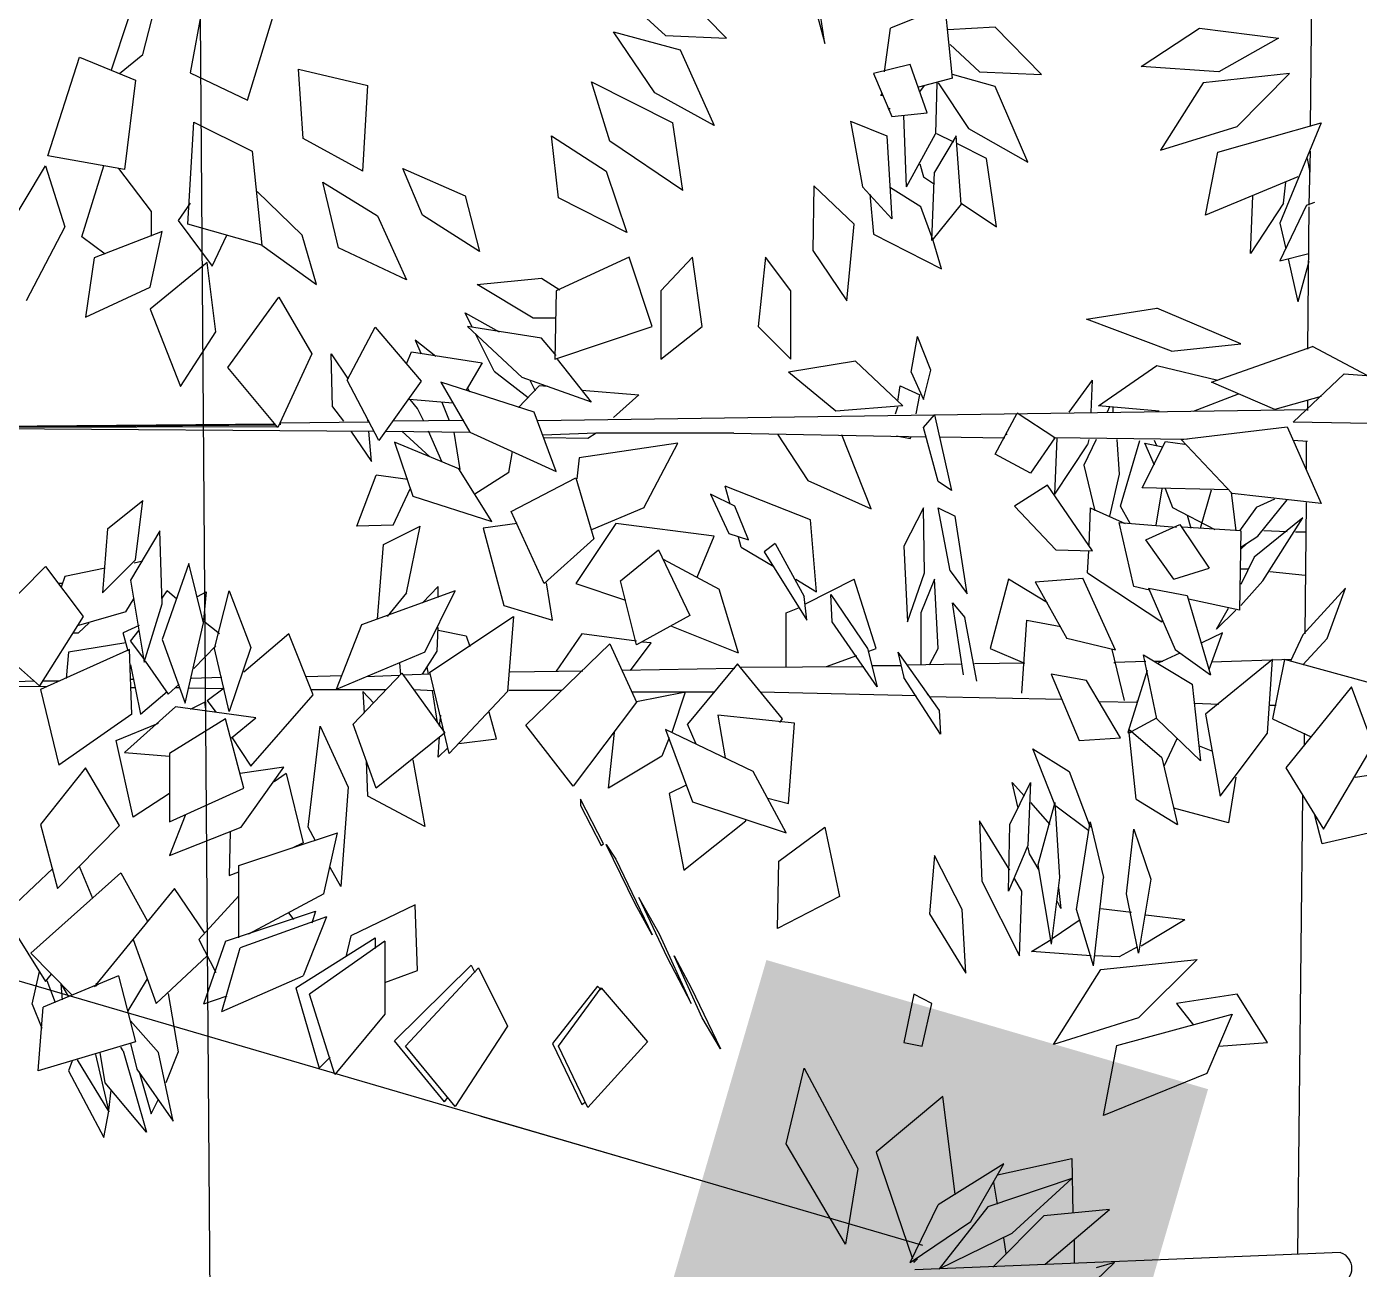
# Model space of a CAD drawing. Header units: millimetres. Extents: x 563079 to 571925, y 2063830 to 2067381.
# Drawn here: x 570439.36 to 570444.58, y 2066757.56 to 2066762.42 of the extents above; entities that cross this region are included whole.
import ezdxf

# ---------------------------------------------------------------- set-up
doc = ezdxf.new("R2010")
doc.units = ezdxf.units.MM
doc.header["$MEASUREMENT"] = 0
for name, color, linetype in [('MATCATDUONG', 8, 'Continuous'), ('MC', 7, 'Continuous'), ('SO', 48, 'Continuous')]:
    doc.layers.add(name, color=color, linetype=linetype)
doc.styles.add('TIEUDE', font='', dxfattribs={"width": 0.8})
doc.styles.get('TIEUDE').set_extended_font_data('.VnAvantH')
doc.dimstyles.new('DIM3', dxfattribs={"dimscale": 1.2, "dimtxt": 1.2, "dimasz": 0.4, "dimexe": 0, "dimexo": 0, "dimgap": 0.3, "dimtad": 1, "dimzin": 0, "dimdsep": 46, "dimtxsty": 'TIEUDE', "dimblk1": 'BOXFILLED', "dimblk2": 'BOXFILLED', "dimsah": 1, "dimcen": 0.09, "dimdle": 0.8, "dimclrd": 9, "dimclre": 9, "dimclrt": 7, "dimadec": 1, "dimazin": 0, "dimtfac": 1, "dimtmove": 2, "dimatfit": 3, "dimldrblk": 'BOXFILLED', "dimfxl": 1, "dimtolj": 1, "dimtzin": 0, "dimarcsym": 0})

# ---------------------------------------------------------------- blocks, each defined once
blk = doc.blocks.new('fasfsfsdf')
at = {"color": 99, "linetype": 'ByBlock'}
for p, q in [((596094.4207, 2065635.2855), (596094.4587, 2065631.7818)), ((596096.3568, 2065632.1065), (596096.3949, 2065632.3563)), ((596096.4187, 2065632.3384), (596096.3568, 2065632.1065)), ((596096.7422, 2065632.1279), (596096.9229, 2065632.3134)), ((596097.1608, 2065632.3027), (596096.98, 2065632.1386)), ((596099.0256, 2065632.0637), (596098.959, 2065632.3206)), ((596095.8573, 2065631.9709), (596095.8859, 2065632.2528)), ((596095.8859, 2065632.2528), (596096.1, 2065632.1672)), ((596098.7925, 2065632.2528), (596098.8401, 2065631.9923)), ((596098.6165, 2065631.8853), (596098.5166, 2065632.21)), ((596099.0827, 2065632.2028), (596099.1493, 2065632.003)), ((596094.8916, 2065632.1672), (596094.5824, 2065632.1279)), ((596095.12, 2065632.0173), (596094.8916, 2065632.1672)), ((596095.5101, 2065631.9852), (596095.6908, 2065632.1707)), ((596095.6908, 2065632.1707), (596095.8764, 2065632.16)), ((596096.1237, 2065631.9959), (596096.1, 2065632.1672)), ((596096.98, 2065632.1386), (596096.7422, 2065632.1279)), ((596097.1846, 2065632.1529), (596096.9229, 2065632.0815)), ((596097.0228, 2065631.9138), (596097.1846, 2065632.1529)), ((596094.5824, 2065632.1279), (596094.8155, 2065631.9959)), ((596095.8669, 2065632.1029), (596095.7527, 2065631.9959)), ((596096.9229, 2065632.0815), (596096.7897, 2065631.7854)), ((596099.116, 2065631.9888), (596099.0256, 2065632.0637)), ((596099.273, 2065632.053), (596099.0541, 2065631.9638)), ((596099.3966, 2065631.6677), (596099.273, 2065632.053)), ((596094.5396, 2065631.9888), (596094.7442, 2065631.7818)), ((596094.5396, 2065631.9888), (596094.8774, 2065631.9531)), ((596094.8155, 2065631.9959), (596095.12, 2065632.0173)), ((596095.7527, 2065631.9959), (596095.5101, 2065631.9852)), ((596095.6908, 2065631.9388), (596095.8573, 2065631.9852)), ((596095.9572, 2065631.8354), (596096.0238, 2065632.0245)), ((596096.0238, 2065632.0245), (596096.1666, 2065631.9888)), ((596096.1666, 2065631.9888), (596096.0952, 2065631.8211)), ((596098.4167, 2065632.0066), (596098.1455, 2065631.9424)), ((596098.3976, 2065631.7355), (596098.4167, 2065632.0066)), ((596098.8401, 2065631.9923), (596098.6165, 2065631.8853)), ((596094.8774, 2065631.9531), (596095.0439, 2065631.6891)), ((596095.5624, 2065631.6427), (596095.6908, 2065631.9388)), ((596095.9144, 2065631.9531), (596095.7955, 2065631.7747)), ((596095.8573, 2065631.9709), (596095.9905, 2065631.9353)), ((596095.9192, 2065631.9531), (596095.9239, 2065631.7533)), ((596095.9858, 2065631.9174), (596095.9668, 2065631.9424)), ((596097.2702, 2065631.9567), (596096.9515, 2065631.7961)), ((596097.1988, 2065631.7248), (596097.2702, 2065631.9567)), ((596098.1645, 2065631.607), (596098.1455, 2065631.9424)), ((596099.0541, 2065631.9638), (596099.0969, 2065631.6142)), ((596096.1285, 2065631.9031), (596096.138, 2065631.9031)), ((596096.138, 2065631.9031), (596096.1333, 2065631.9138)), ((596096.7897, 2065631.7854), (596097.0228, 2065631.9138)), ((596096.0952, 2065631.8211), (596095.9572, 2065631.8354)), ((596096.0381, 2065631.5464), (596096.0476, 2065631.8247)), ((596096.1095, 2065631.8496), (596096.1047, 2065631.8532)), ((596096.1047, 2065631.8532), (596096.1047, 2065631.8496)), ((596096.1047, 2065631.8496), (596096.1095, 2065631.8496)), ((596094.4159, 2065631.7961), (596094.5777, 2065631.4036)), ((596094.8203, 2065631.6819), (596094.4159, 2065631.7961)), ((596095.0439, 2065631.6891), (596094.7442, 2065631.7818)), ((596095.7955, 2065631.7747), (596095.5624, 2065631.6427)), ((596096.2569, 2065631.8032), (596096.1142, 2065631.7462)), ((596096.2569, 2065631.8032), (596096.2094, 2065631.5464)), ((596096.9134, 2065631.5321), (596096.9515, 2065631.7961)), ((596098.8258, 2065631.7997), (596098.5974, 2065631.6855)), ((596098.8496, 2065631.4001), (596098.8258, 2065631.7997)), ((596095.824, 2065631.4786), (596095.8431, 2065631.7462)), ((596095.8431, 2065631.7462), (596095.9287, 2065631.6034)), ((596095.8526, 2065631.7212), (596095.9192, 2065631.7533)), ((596096.0381, 2065631.5464), (596095.9239, 2065631.7533)), ((596096.1142, 2065631.7462), (596096.0952, 2065631.4215)), ((596096.9134, 2065631.5321), (596097.1988, 2065631.7248)), ((596097.4272, 2065631.7462), (596097.2131, 2065631.607)), ((596097.3986, 2065631.5035), (596097.4272, 2065631.7462)), ((596098.1645, 2065631.607), (596098.3976, 2065631.7355)), ((596094.4587, 2065631.6855), (596094.4635, 2065631.475)), ((596094.8679, 2065631.4358), (596094.8203, 2065631.6819)), ((596095.7241, 2065631.657), (596095.8383, 2065631.714)), ((596098.5974, 2065631.6855), (596098.5594, 2065631.318)), ((596099.0969, 2065631.6142), (596099.3966, 2065631.6677)), ((596094.4587, 2065631.6034), (596094.4683, 2065631.657)), ((596095.6861, 2065631.3894), (596095.7241, 2065631.657)), ((596095.9858, 2065631.6356), (596095.9715, 2065631.5856)), ((596098.0076, 2065631.6177), (596097.7649, 2065631.5107)), ((596097.9314, 2065631.4358), (596098.0076, 2065631.6177)), ((596099.1207, 2065631.6177), (596098.9923, 2065631.45)), ((596099.2634, 2065631.3501), (596099.1778, 2065631.6284)), ((596099.4061, 2065631.6284), (596099.33, 2065631.3894)), ((596099.5774, 2065631.343), (596099.4061, 2065631.6284)), ((596094.5063, 2065631.5856), (596094.8679, 2065631.4358)), ((596094.5634, 2065631.4821), (596094.5539, 2065631.5642)), ((596095.9382, 2065631.3359), (596095.9287, 2065631.6034)), ((596095.9715, 2065631.5856), (596095.9287, 2065631.5571)), ((596097.2131, 2065631.607), (596097.1322, 2065631.368)), ((596098.3215, 2065631.5642), (596098.1075, 2065631.4322)), ((596098.2597, 2065631.3073), (596098.3215, 2065631.5642)), ((596094.6918, 2065631.2859), (596094.6823, 2065631.5107)), ((596095.981, 2065631.4679), (596096.1, 2065631.5428)), ((596096.0952, 2065631.4215), (596096.2094, 2065631.5464)), ((596096.1808, 2065631.5178), (596096.1666, 2065631.3608)), ((596096.2427, 2065631.4001), (596096.3997, 2065631.5499)), ((596096.3997, 2065631.5499), (596096.4044, 2065631.2966)), ((596097.7649, 2065631.5107), (596097.7079, 2065631.293)), ((596098.4024, 2065631.3573), (596098.5784, 2065631.5285)), ((596094.473, 2065631.475), (596094.4397, 2065631.4857)), ((596094.4635, 2065631.4679), (596094.4683, 2065630.9113)), ((596094.473, 2065631.475), (596094.5777, 2065631.2574)), ((596094.5634, 2065631.4821), (596094.6918, 2065631.2859)), ((596095.824, 2065631.4821), (596095.6861, 2065631.3894)), ((596095.824, 2065631.4786), (596095.9382, 2065631.3359)), ((596095.9335, 2065631.3359), (596095.981, 2065631.4679)), ((596097.1322, 2065631.368), (596097.3986, 2065631.5035)), ((596098.8401, 2065631.4821), (596098.8876, 2065631.4144)), ((596094.5777, 2065631.4036), (596094.5539, 2065631.3037)), ((596097.7079, 2065631.293), (596097.9314, 2065631.4358)), ((596098.1075, 2065631.4322), (596097.9933, 2065631.1824)), ((596098.8876, 2065631.4144), (596098.7544, 2065631.236)), ((596098.9923, 2065631.45), (596098.9923, 2065631.3537)), ((596096.1666, 2065631.3608), (596095.9002, 2065631.2253)), ((596096.2712, 2065631.1004), (596096.2427, 2065631.4001)), ((596098.3453, 2065631.1646), (596098.4024, 2065631.3573)), ((596098.5594, 2065631.318), (596098.8496, 2065631.4001)), ((596098.7544, 2065631.236), (596098.6973, 2065631.3573)), ((596098.9495, 2065631.3715), (596099.2159, 2065631.2681)), ((596098.997, 2065631.1539), (596098.9495, 2065631.3715)), ((596099.1731, 2065631.2823), (596099.2634, 2065631.3501)), ((596099.33, 2065631.3894), (596099.4823, 2065631.1004)), ((596095.9002, 2065631.2253), (596095.9335, 2065631.3359)), ((596097.9933, 2065631.1824), (596098.2597, 2065631.3073)), ((596098.5594, 2065631.318), (596098.3453, 2065631.1646)), ((596094.5777, 2065631.2574), (596094.4635, 2065631.2859)), ((596094.4635, 2065631.2538), (596094.5063, 2065631.0968)), ((596094.5444, 2065631.2645), (596094.5063, 2065631.0968)), ((596096.4044, 2065631.2966), (596096.2712, 2065631.1004)), ((596096.49, 2065631.1396), (596096.5899, 2065631.2716)), ((596096.5899, 2065631.2716), (596096.6185, 2065631.0005)), ((596096.8373, 2065631.0005), (596096.8754, 2065631.2716)), ((596096.8754, 2065631.2716), (596096.999, 2065631.1396)), ((596097.0323, 2065631.0005), (596097.1227, 2065631.2716)), ((596097.1227, 2065631.2716), (596097.4082, 2065631.1396)), ((596098.7402, 2065630.9791), (596098.7735, 2065631.2502)), ((596098.7735, 2065631.2502), (596098.997, 2065631.0683)), ((596099.2159, 2065631.2681), (596099.2492, 2065631.0362)), ((596097.4652, 2065631.1896), (596097.3939, 2065631.1432)), ((596097.7174, 2065631.1646), (596097.4652, 2065631.1896)), ((596097.4985, 2065631.0326), (596097.7174, 2065631.1646)), ((596099.2492, 2065631.0362), (596098.997, 2065631.1539)), ((596096.49, 2065630.872), (596096.49, 2065631.1396)), ((596096.999, 2065631.1396), (596096.999, 2065630.872)), ((596097.4082, 2065631.1396), (596097.4129, 2065630.872)), ((596098.4928, 2065631.1147), (596098.3643, 2065630.8934)), ((596098.6926, 2065630.8399), (596098.4928, 2065631.1147)), ((596094.7299, 2065630.9327), (596095.0581, 2065631.0718)), ((596095.3341, 2065631.029), (596095.0581, 2065631.0718)), ((596097.7649, 2065631.054), (596097.6317, 2065630.9791)), ((596097.7364, 2065630.9969), (596097.7649, 2065631.054)), ((596098.997, 2065631.0683), (596098.8781, 2065630.765)), ((596095.0011, 2065630.9042), (596095.3341, 2065631.029)), ((596096.6185, 2065631.0005), (596096.49, 2065630.872)), ((596096.999, 2065630.872), (596096.8373, 2065631.0005)), ((596097.4129, 2065630.872), (596097.0323, 2065631.0005)), ((596097.4082, 2065631.0326), (596097.4985, 2065631.0326)), ((596097.4652, 2065630.9541), (596097.7554, 2065631.0005)), ((596097.7554, 2065631.0005), (596097.5414, 2065630.8007)), ((596098.117, 2065630.9969), (596097.9362, 2065630.7864)), ((596098.2264, 2065630.79), (596098.117, 2065630.9969)), ((596095.0011, 2065630.9042), (596094.7299, 2065630.9327)), ((596095.943, 2065630.8292), (596095.9953, 2065630.9612)), ((596096.0191, 2065630.8221), (596095.9953, 2065630.9612)), ((596097.4082, 2065630.8863), (596097.4652, 2065630.9541)), ((596097.6508, 2065630.8257), (596097.7221, 2065630.9684)), ((596097.8791, 2065630.8827), (596097.96, 2065630.947)), ((596097.96, 2065630.947), (596097.9362, 2065630.8934)), ((596098.8781, 2065630.765), (596098.7402, 2065630.9791)), ((596094.2352, 2065630.8078), (596094.4492, 2065630.922)), ((596094.8441, 2065630.7828), (596094.4492, 2065630.922)), ((596097.9743, 2065630.9006), (596097.6983, 2065630.8578)), ((596097.9933, 2065630.8542), (596097.9743, 2065630.9006)), ((596098.2882, 2065630.8934), (596098.2216, 2065630.7935)), ((596098.2835, 2065630.6865), (596098.2882, 2065630.8934)), ((596098.3643, 2065630.8934), (596098.4975, 2065630.6045)), ((596095.0581, 2065630.8471), (596094.8203, 2065630.79)), ((596095.2865, 2065630.6901), (596095.0581, 2065630.8471)), ((596095.9715, 2065630.7151), (596095.943, 2065630.8292)), ((596096.2379, 2065630.8649), (596096.0524, 2065630.6901)), ((596096.2379, 2065630.8649), (596096.4996, 2065630.8221)), ((596097.2702, 2065630.7044), (596097.4034, 2065630.872)), ((596097.6983, 2065630.8578), (596097.7602, 2065630.7507)), ((596098.4975, 2065630.6045), (596098.6926, 2065630.8399)), ((596094.3256, 2065630.815), (596093.9307, 2065630.7864)), ((596094.5253, 2065630.6259), (596094.3256, 2065630.815)), ((596094.5967, 2065630.6758), (596094.8441, 2065630.7828)), ((596095.4007, 2065630.6651), (596095.3103, 2065630.79)), ((596095.315, 2065630.6651), (596095.3103, 2065630.79)), ((596096.0191, 2065630.8221), (596095.9715, 2065630.7151)), ((596096.314, 2065630.6687), (596096.4996, 2065630.8221)), ((596097.2702, 2065630.7044), (596097.5414, 2065630.8007)), ((596097.489, 2065630.7472), (596097.5081, 2065630.7864)), ((596097.4938, 2065630.6651), (596097.8601, 2065630.7828)), ((596097.6508, 2065630.8257), (596097.5176, 2065630.7222)), ((596097.8601, 2065630.7828), (596097.7459, 2065630.5866)), ((596097.9362, 2065630.7864), (596098.1027, 2065630.5545)), ((596098.1027, 2065630.5545), (596098.2264, 2065630.79)), ((596094.4159, 2065630.7258), (596094.5967, 2065630.6758)), ((596094.9154, 2065630.6687), (596094.7394, 2065630.7365)), ((596096.0619, 2065630.7686), (596095.9858, 2065630.7329)), ((596096.0001, 2065630.658), (596095.9858, 2065630.7329)), ((596096.0714, 2065630.7079), (596096.0619, 2065630.7686)), ((596097.3083, 2065630.7507), (596097.0847, 2065630.7329)), ((596097.0847, 2065630.7329), (596097.1846, 2065630.6437)), ((596097.4415, 2065630.765), (596097.4748, 2065630.7686)), ((596097.4748, 2065630.7686), (596097.5556, 2065630.6829)), ((596097.7459, 2065630.7436), (596097.7554, 2065630.7614)), ((596094.4683, 2065630.7115), (596094.4683, 2065630.6722)), ((596097.4795, 2065630.633), (596094.4683, 2065630.6758)), ((596094.5919, 2065630.6758), (596094.5919, 2065630.6758)), ((596095.0486, 2065630.6687), (596095.2865, 2065630.6901)), ((596095.2294, 2065630.6651), (596095.2294, 2065630.6829)), ((596095.2437, 2065630.6865), (596095.2532, 2065630.6651)), ((596096.0524, 2065630.6901), (596096.314, 2065630.6687)), ((596096.0809, 2065630.658), (596096.0714, 2065630.6865)), ((596097.8125, 2065630.7008), (596097.9838, 2065630.7151)), ((596097.8553, 2065630.7044), (596097.8268, 2065630.633)), ((596097.9267, 2065630.633), (596097.9505, 2065630.6794)), ((596097.9505, 2065630.6794), (596097.979, 2065630.7151)), ((596098.2835, 2065630.6865), (596098.2407, 2065630.6294)), ((596094.14, 2065630.6187), (596094.5253, 2065630.6259)), ((596095.4577, 2065630.5652), (596095.6052, 2065630.6615)), ((596095.6908, 2065630.501), (596095.6052, 2065630.6615)), ((596095.9287, 2065630.6544), (596095.8621, 2065630.3583)), ((596095.9715, 2065630.6045), (596095.9287, 2065630.6544)), ((596097.4082, 2065630.4332), (596097.4938, 2065630.6651)), ((596097.7697, 2065630.633), (596098.0456, 2065630.6294)), ((596098.1408, 2065630.6259), (596098.488, 2065630.6223)), ((596098.1455, 2065630.6294), (596098.1455, 2065630.6366)), ((596098.488, 2065630.6223), (596098.488, 2065630.6152)), ((596094.5491, 2065630.608), (596094.4159, 2065630.3083)), ((596094.963, 2065630.5581), (596094.5491, 2065630.608)), ((596095.6433, 2065630.5795), (596095.648, 2065630.5759)), ((596095.9097, 2065630.5688), (596095.6528, 2065630.5652)), ((596095.9144, 2065630.394), (596095.9715, 2065630.6045)), ((596096.7136, 2065630.583), (596095.962, 2065630.5688)), ((596096.0238, 2065630.5616), (596096.0191, 2065630.5688)), ((596096.0762, 2065630.5723), (596096.0238, 2065630.5616)), ((596096.1761, 2065630.2869), (596096.2902, 2065630.5759)), ((596096.5424, 2065630.5795), (596096.4234, 2065630.3975)), ((596096.7136, 2065630.583), (596097.2512, 2065630.583)), ((596097.2512, 2065630.583), (596097.2845, 2065630.5616)), ((596097.2512, 2065630.583), (596097.4606, 2065630.5752)), ((596097.7459, 2065630.5866), (596097.4082, 2065630.4332)), ((596098.0742, 2065630.5902), (596097.7459, 2065630.5866)), ((596097.784, 2065630.4403), (596097.8078, 2065630.5866)), ((596097.8553, 2065630.4724), (596097.9077, 2065630.5902)), ((596098.0123, 2065630.5902), (596097.9029, 2065630.4903)), ((596100.0959, 2065630.6045), (596098.1217, 2065630.5902)), ((596098.2121, 2065630.5902), (596098.1312, 2065630.4724)), ((596098.1312, 2065630.4724), (596098.1408, 2065630.5902)), ((596098.5023, 2065630.608), (596100.0959, 2065630.6045)), ((596098.5071, 2065630.6152), (596098.5071, 2065630.6187)), ((596098.5071, 2065630.6187), (596100.0959, 2065630.6045)), ((596100.0959, 2065630.6045), (596098.5071, 2065630.6152)), ((596094.4683, 2065630.5509), (596094.5253, 2065630.5545)), ((596094.473, 2065630.4403), (596094.473, 2065630.5509)), ((596094.7632, 2065630.3476), (596094.963, 2065630.5581)), ((596094.9392, 2065630.5581), (596095.4625, 2065630.5652)), ((596095.0248, 2065630.5509), (596094.9487, 2065630.5402)), ((596095.1152, 2065630.369), (596095.0248, 2065630.5509)), ((596095.1057, 2065630.5438), (596095.0344, 2065630.5295)), ((596095.0581, 2065630.5331), (596095.0677, 2065630.5545)), ((596095.0677, 2065630.4582), (596095.1057, 2065630.5438)), ((596095.2009, 2065630.2976), (596095.1247, 2065630.5545)), ((596095.2151, 2065630.5581), (596095.2056, 2065630.4225)), ((596095.296, 2065630.5581), (596095.3436, 2065630.4582)), ((596095.3245, 2065630.5581), (596095.3293, 2065630.5367)), ((596095.4577, 2065630.344), (596095.3293, 2065630.5367)), ((596095.4577, 2065630.344), (596095.4482, 2065630.5616)), ((596095.4577, 2065630.5652), (596095.5529, 2065630.4261)), ((596097.0656, 2065630.2905), (596096.9324, 2065630.5438)), ((596096.9324, 2065630.5438), (596097.3178, 2065630.4867)), ((596097.2845, 2065630.5616), (596097.4557, 2065630.5652)), ((596097.7887, 2065630.4439), (596098.0409, 2065630.5474)), ((596098.0409, 2065630.5474), (596097.9695, 2065630.3369)), ((596095.5529, 2065630.4261), (596095.6908, 2065630.501)), ((596097.3178, 2065630.4867), (596097.3273, 2065630.4047)), ((596097.5937, 2065630.4296), (596097.5794, 2065630.5117)), ((596095.2056, 2065630.4225), (596095.2437, 2065630.2584)), ((596095.3436, 2065630.4582), (596095.3008, 2065630.2798)), ((596097.5937, 2065630.4296), (596097.7269, 2065630.344)), ((596097.6603, 2065630.237), (596097.7887, 2065630.4439)), ((596097.9885, 2065630.4011), (596098.1122, 2065630.4189)), ((596098.1883, 2065630.2191), (596098.1122, 2065630.4189)), ((596094.7775, 2065630.3618), (596095.1152, 2065630.369)), ((596094.8869, 2065630.212), (596094.8441, 2065630.3618)), ((596094.9963, 2065630.2905), (596095.0248, 2065630.3654)), ((596095.0391, 2065630.3654), (596095.0629, 2065630.2227)), ((596095.3103, 2065630.1228), (596095.4863, 2065630.3797)), ((596095.4863, 2065630.3797), (596095.6147, 2065630.2976)), ((596095.8621, 2065630.3583), (596095.9144, 2065630.394)), ((596096.4234, 2065630.3975), (596096.1761, 2065630.2869)), ((596096.4139, 2065630.2441), (596096.7469, 2065630.3761)), ((596096.7279, 2065630.3048), (596096.7469, 2065630.3761)), ((596097.332, 2065630.4082), (596097.2607, 2065630.1692)), ((596097.5842, 2065630.2762), (596097.332, 2065630.4082)), ((596098.0456, 2065630.2227), (596097.979, 2065630.3654)), ((596094.4159, 2065630.3083), (596094.7632, 2065630.3476)), ((596094.4778, 2065629.7981), (596094.473, 2065630.3119)), ((596094.6633, 2065630.1799), (596094.5491, 2065630.3226)), ((596094.6681, 2065630.2941), (596094.5967, 2065630.3262)), ((596094.768, 2065630.3511), (596094.7489, 2065630.2013)), ((596094.7632, 2065630.3476), (596094.768, 2065630.3511)), ((596096.7089, 2065630.2976), (596096.804, 2065630.344)), ((596096.804, 2065630.344), (596096.7327, 2065630.1906)), ((596097.9695, 2065630.3369), (596097.6603, 2065630.237)), ((596099.1635, 2065630.2084), (596099.0256, 2065630.319)), ((596099.0541, 2065630.0871), (596099.0256, 2065630.319)), ((596094.6681, 2065630.2941), (596094.7347, 2065630.2013)), ((596094.8298, 2065630.2049), (596094.9963, 2065630.2905)), ((596094.9392, 2065630.2619), (596094.9249, 2065630.212)), ((596095.1628, 2065630.2298), (596095.2009, 2065630.2976)), ((596095.3198, 2065630.2905), (596095.1818, 2065630.2298)), ((596095.3198, 2065630.2905), (596095.3245, 2065630.1442)), ((596095.6147, 2065630.2976), (596095.453, 2065630.1264)), ((596095.8003, 2065629.9551), (596095.8478, 2065630.2584)), ((596095.9144, 2065630.2905), (596095.8478, 2065630.2584)), ((596095.8669, 2065630.0443), (596095.9144, 2065630.2905)), ((596095.9668, 2065630.0372), (596095.9715, 2065630.2905)), ((596095.9715, 2065630.2905), (596096.0476, 2065630.1406)), ((596096.6565, 2065630.1656), (596096.7089, 2065630.2976)), ((596097.0656, 2065630.2905), (596097.2702, 2065630.2049)), ((596097.4557, 2065629.9944), (596097.5842, 2065630.2762)), ((596094.4873, 2065630.2512), (596094.6776, 2065630.0978)), ((596094.6443, 2065630.0051), (596094.4873, 2065630.2512)), ((596094.7299, 2065630.2013), (596094.9582, 2065630.2156)), ((596094.9678, 2065630.2263), (596094.8536, 2065630.055)), ((596095.101, 2065630.1656), (596094.9678, 2065630.2263)), ((596095.2056, 2065630.2334), (596094.982, 2065630.2156)), ((596095.1485, 2065629.9836), (596095.2056, 2065630.2334)), ((596096.3901, 2065629.9622), (596096.4139, 2065630.2441)), ((596096.7897, 2065630.1799), (596097.1751, 2065630.2298)), ((596097.1751, 2065630.2298), (596097.332, 2065629.9944)), ((596097.5604, 2065630.2298), (596097.6936, 2065630.212)), ((596097.6936, 2065630.212), (596097.6127, 2065629.9087)), ((596097.9933, 2065629.9587), (596097.941, 2065630.2191)), ((596098.0837, 2065630.1478), (596097.941, 2065630.2191)), ((596098.0456, 2065630.2227), (596098.1883, 2065630.2191)), ((596099.1635, 2065630.2084), (596099.1826, 2065629.9587)), ((596094.5158, 2065630.1977), (596094.4778, 2065630.1977)), ((596094.5491, 2065630.1977), (596094.6395, 2065630.2013)), ((596094.7299, 2065630.1371), (596094.6633, 2065630.1799)), ((596094.7299, 2065630.1299), (596094.7061, 2065630.1513)), ((596094.7299, 2065630.2013), (596094.7347, 2065629.8909)), ((596094.9915, 2065630.0122), (596095.101, 2065630.1656)), ((596096.5519, 2065630.1513), (596096.4377, 2065629.9444)), ((596096.5519, 2065630.1513), (596096.5947, 2065630.1192)), ((596096.7327, 2065630.1906), (596096.6565, 2065630.1656)), ((596096.6851, 2065630.1371), (596096.6946, 2065630.1763)), ((596096.8563, 2065630.0193), (596096.7897, 2065630.1799)), ((596097.2607, 2065630.1692), (596097.4557, 2065629.9944)), ((596098.9495, 2065629.9159), (596098.959, 2065630.2013)), ((596098.959, 2065630.2013), (596099.0732, 2065630.0086)), ((596095.453, 2065630.1264), (596095.3103, 2065630.1228)), ((596095.3293, 2065630.0372), (596095.3245, 2065630.1228)), ((596096.0476, 2065630.1406), (596096.0334, 2065629.8445)), ((596096.5947, 2065630.1192), (596096.4282, 2065629.8516)), ((596096.6851, 2065630.1371), (596096.5566, 2065630.0621)), ((596097.0086, 2065630.1264), (596096.8849, 2065629.8695)), ((596097.156, 2065630.0051), (596097.0086, 2065630.1264)), ((596098.1075, 2065629.8552), (596098.0837, 2065630.1478)), ((596094.6776, 2065630.0978), (596094.7299, 2065629.9908)), ((596094.7014, 2065630.0514), (596094.7299, 2065630.0514)), ((596094.9915, 2065630.0122), (596094.8536, 2065630.055)), ((596096.9895, 2065630.0907), (596096.7707, 2065629.9729)), ((596096.9848, 2065630.0835), (596096.9895, 2065630.0907)), ((596098.7877, 2065629.8409), (596098.8448, 2065630.0728)), ((596098.8448, 2065630.0728), (596098.9495, 2065629.7767)), ((596099.0589, 2065630.0764), (596099.0256, 2065630.0835)), ((596099.0541, 2065630.0871), (596099.1826, 2065629.9587)), ((596099.1731, 2065630.055), (596099.33, 2065630.0229)), ((596099.4061, 2065630.0621), (596099.2587, 2065629.8659)), ((596099.663, 2065629.8017), (596099.4061, 2065630.0621)), ((596094.4778, 2065630.0265), (596094.6157, 2065630.0407)), ((596094.7299, 2065629.9087), (596094.6443, 2065630.0051)), ((596095.3293, 2065630.0372), (596095.0391, 2065629.8445)), ((596095.2199, 2065629.7339), (596095.3483, 2065630.0158)), ((596095.5339, 2065630.0015), (596095.3483, 2065630.0158)), ((596095.5339, 2065630.0015), (596095.4102, 2065629.7803)), ((596095.4863, 2065629.9194), (596095.6385, 2065630.0122)), ((596095.6385, 2065630.0122), (596095.7099, 2065629.741)), ((596095.8669, 2065630.0443), (596095.8003, 2065629.9551)), ((596095.9144, 2065629.741), (596095.9287, 2065630.0122)), ((596095.9287, 2065630.0122), (596095.981, 2065629.8802)), ((596096.0334, 2065629.8445), (596095.9668, 2065630.0372)), ((596096.157, 2065629.741), (596096.2427, 2065630.0122)), ((596096.433, 2065629.9159), (596096.2427, 2065630.0122)), ((596096.471, 2065630.0122), (596096.3901, 2065629.9622)), ((596097.0942, 2065629.7553), (596097.156, 2065630.0051)), ((596097.332, 2065629.9944), (596097.137, 2065629.9301)), ((596097.4224, 2065629.8516), (596097.4462, 2065629.9979)), ((596099.0732, 2065630.0086), (596099.0208, 2065629.6875)), ((596099.33, 2065630.0229), (596099.3443, 2065629.9801)), ((596099.3396, 2065629.9944), (596099.3538, 2065629.9944)), ((596094.3208, 2065629.9765), (596094.4873, 2065629.7946)), ((596094.3922, 2065629.7803), (596094.3208, 2065629.9765)), ((596094.9392, 2065629.948), (596094.8488, 2065629.6376)), ((596095.0914, 2065629.9765), (596094.9392, 2065629.948)), ((596095.0914, 2065629.9765), (596094.9868, 2065629.7375)), ((596095.0867, 2065629.9694), (596095.1485, 2065629.9836)), ((596096.3331, 2065629.9515), (596096.1903, 2065629.741)), ((596096.3283, 2065629.8445), (596096.3331, 2065629.9515)), ((596096.4282, 2065629.8516), (596096.4377, 2065629.9444)), ((596096.6946, 2065629.7232), (596096.7707, 2065629.9729)), ((596097.9219, 2065629.7268), (596097.803, 2065629.9658)), ((596097.803, 2065629.9658), (596098.1693, 2065629.8338)), ((596097.8696, 2065629.9408), (596097.8696, 2065629.9836)), ((596097.8696, 2065629.9836), (596097.9314, 2065629.9194)), ((596097.9933, 2065629.9587), (596098.0694, 2065629.8659)), ((596098.6878, 2065629.9658), (596098.6022, 2065629.7446)), ((596098.7449, 2065629.741), (596098.6878, 2065629.9658)), ((596098.8115, 2065629.9444), (596098.7782, 2065629.9622)), ((596098.7782, 2065629.9622), (596098.7877, 2065629.8516)), ((596098.8924, 2065629.9337), (596098.9304, 2065629.9658)), ((596098.9495, 2065629.9373), (596098.9304, 2065629.9658)), ((596094.7347, 2065629.8909), (596094.9345, 2065629.9337)), ((596094.7489, 2065629.8909), (596094.825, 2065629.816)), ((596094.825, 2065629.816), (596094.7775, 2065629.898)), ((596095.8573, 2065629.9194), (596095.8098, 2065629.8623)), ((596095.8145, 2065629.6376), (596095.8573, 2065629.9194)), ((596096.5091, 2065629.8802), (596096.4567, 2065629.9016)), ((596097.6127, 2065629.9087), (596097.4224, 2065629.8516)), ((596099.0208, 2065629.6875), (596098.9495, 2065629.9159)), ((596099.0922, 2065629.8837), (596099.0589, 2065629.9373)), ((596095.0391, 2065629.8445), (596095.0344, 2065629.8516)), ((596095.5672, 2065629.8516), (596095.434, 2065629.8267)), ((596095.5862, 2065629.5662), (596095.5672, 2065629.8516)), ((596095.7622, 2065629.6126), (596095.8098, 2065629.8623)), ((596095.981, 2065629.8802), (596095.981, 2065629.6768)), ((596096.1523, 2065629.5912), (596096.3283, 2065629.8445)), ((596096.5091, 2065629.6661), (596096.5091, 2065629.8802)), ((596096.8849, 2065629.8695), (596097.0942, 2065629.7553)), ((596097.9029, 2065629.6483), (596097.5747, 2065629.8659)), ((596097.5747, 2065629.8659), (596097.5984, 2065629.5733)), ((596098.7259, 2065629.7981), (596098.7877, 2065629.8481)), ((596098.8591, 2065629.527), (596098.7877, 2065629.8409)), ((596099.0922, 2065629.8837), (596099.2777, 2065629.8302)), ((596099.2777, 2065629.8017), (596099.2349, 2065629.8409)), ((596099.2587, 2065629.8659), (596099.4299, 2065629.5948)), ((596094.4873, 2065629.7946), (596094.5349, 2065629.6911)), ((596094.8013, 2065629.8017), (596094.8821, 2065629.7624)), ((596094.8536, 2065629.659), (596094.8013, 2065629.8017)), ((596096.6946, 2065629.7232), (596096.9562, 2065629.8267)), ((596097.0942, 2065629.7696), (596097.3083, 2065629.7981)), ((596097.3083, 2065629.7981), (596097.4082, 2065629.6518)), ((596097.7602, 2065629.791), (596097.7459, 2065629.7482)), ((596097.8696, 2065629.8124), (596097.7602, 2065629.791)), ((596097.8744, 2065629.7303), (596097.8696, 2065629.8231)), ((596098.1693, 2065629.8338), (596098.2692, 2065629.5805)), ((596098.3596, 2065629.5591), (596098.4547, 2065629.7981)), ((596098.4547, 2065629.7981), (596098.6307, 2065629.6483)), ((596099.0399, 2065629.8302), (596099.1017, 2065629.8017)), ((596099.0732, 2065629.7696), (596099.0399, 2065629.8124)), ((596099.0827, 2065629.7303), (596099.1017, 2065629.8017)), ((596099.2967, 2065629.8017), (596099.2777, 2065629.8017)), ((596099.4299, 2065629.5948), (596099.663, 2065629.8017)), ((596094.4873, 2065629.6768), (596094.3922, 2065629.7803)), ((596094.9868, 2065629.7375), (596094.8488, 2065629.6376)), ((596095.2342, 2065629.7375), (596095.1866, 2065629.5377)), ((596095.2199, 2065629.7339), (596095.4102, 2065629.7803)), ((596095.7099, 2065629.741), (596095.5767, 2065629.684)), ((596095.9477, 2065629.6768), (596095.9144, 2065629.741)), ((596096.1903, 2065629.741), (596096.1523, 2065629.5912)), ((596096.1856, 2065629.7303), (596096.157, 2065629.741)), ((596097.0371, 2065629.7624), (596097.0704, 2065629.766)), ((596097.118, 2065629.6554), (596097.0371, 2065629.7624)), ((596097.1988, 2065629.7589), (596097.0942, 2065629.5305)), ((596097.5271, 2065629.4413), (596097.1988, 2065629.7589)), ((596098.6022, 2065629.7446), (596098.6878, 2065629.4949)), ((596098.6878, 2065629.4949), (596098.7449, 2065629.741)), ((596098.8258, 2065629.6625), (596098.7402, 2065629.7517)), ((596098.9495, 2065629.7767), (596098.8591, 2065629.527)), ((596099.0732, 2065629.7696), (596099.0208, 2065629.6982)), ((596099.0684, 2065629.4842), (596099.0779, 2065629.7375)), ((596099.0779, 2065629.7375), (596099.4252, 2065629.5805)), ((596099.0922, 2065629.7624), (596099.3158, 2065629.7268)), ((596094.1828, 2065629.5948), (596094.5586, 2065629.6982)), ((596094.5301, 2065629.6982), (596094.8441, 2065629.6875)), ((596094.5586, 2065629.6982), (596094.6062, 2065629.4663)), ((596094.6062, 2065629.6982), (596094.8679, 2065629.4842)), ((596094.6252, 2065629.4092), (596094.6062, 2065629.6982)), ((596095.1105, 2065629.7161), (596094.9202, 2065629.6019)), ((596094.9678, 2065629.7232), (596095.0534, 2065629.684)), ((596095.0677, 2065629.6911), (596095.0344, 2065629.6911)), ((596095.0581, 2065629.4663), (596095.1105, 2065629.7161)), ((596095.2246, 2065629.6875), (596095.101, 2065629.6911)), ((596095.2246, 2065629.684), (596095.2246, 2065629.6875)), ((596095.5767, 2065629.684), (596095.7717, 2065629.6804)), ((596096.0714, 2065629.7268), (596095.9097, 2065629.4984)), ((596096.0714, 2065629.7268), (596096.0476, 2065629.6269)), ((596096.2332, 2065629.7125), (596096.3521, 2065629.6697)), ((596097.9314, 2065629.6411), (596097.8744, 2065629.7303)), ((596097.9219, 2065629.7268), (596098.2692, 2065629.5805)), ((596098.0218, 2065629.684), (596098.0173, 2065629.6395)), ((596099.0161, 2065629.6911), (596098.9257, 2065629.5626)), ((596099.0208, 2065629.6875), (596099.0161, 2065629.6911)), ((596099.0208, 2065629.6982), (596099.0208, 2065629.6875)), ((596099.3158, 2065629.7268), (596099.3253, 2065629.6233)), ((596095.0962, 2065629.6554), (596095.1723, 2065629.4128)), ((596095.3341, 2065629.6162), (596095.472, 2065629.6411)), ((596095.472, 2065629.6411), (596095.3626, 2065629.3807)), ((596096.0334, 2065629.6768), (596095.8193, 2065629.6804)), ((596096.0571, 2065629.6732), (596096.1713, 2065629.6732)), ((596096.2046, 2065629.6697), (596096.6851, 2065629.6661)), ((596096.5233, 2065629.4663), (596096.6994, 2065629.6804)), ((596096.6994, 2065629.6804), (596096.8944, 2065629.4449)), ((596096.7089, 2065629.6625), (596097.1513, 2065629.6554)), ((596097.3035, 2065629.6518), (596097.5889, 2065629.6483)), ((596097.8268, 2065629.3307), (596097.9029, 2065629.6483)), ((596098.0123, 2065629.6447), (596097.8458, 2065629.4128)), ((596097.9012, 2065629.641), (596098.0064, 2065629.6365)), ((596097.9077, 2065629.6411), (596097.9124, 2065629.6697)), ((596098.2026, 2065629.4449), (596098.0123, 2065629.6447)), ((596098.0208, 2065629.6358), (596098.1512, 2065629.6302)), ((596098.2454, 2065629.634), (596098.3881, 2065629.6304)), ((596099.0732, 2065629.6768), (596099.0351, 2065629.4842)), ((596094.2114, 2065629.3628), (596094.297, 2065629.5912)), ((596094.297, 2065629.5912), (596094.5539, 2065629.2736)), ((596094.9202, 2065629.6019), (596094.8869, 2065629.3022)), ((596095.2009, 2065629.3914), (596095.3341, 2065629.6162)), ((596095.9049, 2065629.4057), (596096.0476, 2065629.6269)), ((596097.3844, 2065629.5769), (596097.5937, 2065629.5769)), ((596097.8934, 2065629.5769), (596097.8744, 2065629.452)), ((596097.9663, 2065629.5806), (596097.8858, 2065629.577)), ((596098.3691, 2065629.5805), (596098.0735, 2065629.5805)), ((596098.7735, 2065629.5377), (596098.7069, 2065629.5876)), ((596098.8453, 2065629.5876), (596098.7116, 2065629.5841)), ((596098.7164, 2065629.6269), (596098.8353, 2065629.6233)), ((596098.881, 2065629.5876), (596098.8971, 2065629.5876)), ((596098.9257, 2065629.5626), (596098.8829, 2065629.6019)), ((596099.0555, 2065629.5876), (596099.0723, 2065629.5876)), ((596099.0619, 2065629.6197), (596099.0732, 2065629.6197)), ((596099.4252, 2065629.5805), (596099.3538, 2065629.2844)), ((596099.3541, 2065629.6126), (596099.4157, 2065629.6126)), ((596099.4014, 2065629.5912), (596100.0436, 2065629.5948)), ((596099.449, 2065629.6126), (596099.6821, 2065629.6055)), ((596094.9107, 2065629.527), (596094.8155, 2065629.5234)), ((596095.1343, 2065629.5305), (596095.1343, 2065629.5377)), ((596095.2865, 2065629.5341), (596095.1343, 2065629.5305)), ((596095.4292, 2065629.5412), (596095.9477, 2065629.5519)), ((596095.9572, 2065629.5626), (596095.9525, 2065629.5591)), ((596096.0001, 2065629.5555), (596096.609, 2065629.5698)), ((596096.7897, 2065629.5698), (596097.1132, 2065629.5698)), ((596096.9087, 2065629.5698), (596096.9039, 2065629.5698)), ((596096.9039, 2065629.5698), (596096.9562, 2065629.4128)), ((596097.0942, 2065629.5341), (596096.9087, 2065629.5698)), ((596097.0942, 2065629.5305), (596097.3416, 2065629.2023)), ((596097.5984, 2065629.5733), (596097.8268, 2065629.3307)), ((596098.1217, 2065629.527), (596098.1645, 2065629.5733)), ((596098.1645, 2065629.5733), (596098.1598, 2065629.4877)), ((596098.6022, 2065629.2808), (596098.3596, 2065629.5591)), ((596098.7735, 2065629.5377), (596098.7402, 2065629.4913)), ((596098.7782, 2065629.4949), (596098.783, 2065629.5305)), ((596098.783, 2065629.5305), (596098.8401, 2065629.502)), ((596099.0351, 2065629.4842), (596098.9304, 2065629.5733)), ((596094.6157, 2065629.5198), (596094.5919, 2065629.5198)), ((596094.8679, 2065629.4842), (596094.8108, 2065629.163)), ((596095.9097, 2065629.4984), (596095.9049, 2065629.4057)), ((596096.4758, 2065629.4485), (596096.7755, 2065629.4806)), ((596096.7755, 2065629.4806), (596096.7469, 2065629.3129)), ((596097.6413, 2065629.3878), (596097.6698, 2065629.4913)), ((596097.8648, 2065629.4378), (596097.8601, 2065629.4806)), ((596098.5832, 2065629.4699), (596098.8971, 2065629.5127)), ((596098.8971, 2065629.5127), (596099.0969, 2065629.3343)), ((596099.0684, 2065629.4842), (596099.3538, 2065629.2844)), ((596094.6062, 2065629.4663), (596094.454, 2065629.395)), ((596094.8869, 2065629.3022), (596095.0581, 2065629.4663)), ((596095.0391, 2065629.3129), (596095.1676, 2065629.4235)), ((596095.158, 2065629.4164), (596095.0581, 2065629.4699)), ((596095.139, 2065629.1523), (596095.1676, 2065629.4235)), ((596096.4996, 2065629.1345), (596096.4758, 2065629.4485)), ((596096.5329, 2065629.452), (596096.5233, 2065629.4663)), ((596096.6375, 2065629.2594), (596096.98, 2065629.4235)), ((596096.8611, 2065629.3664), (596096.8944, 2065629.4449)), ((596096.98, 2065629.4235), (596096.8754, 2065629.1416)), ((596097.3416, 2065629.2023), (596097.5271, 2065629.4413)), ((596098.1122, 2065629.1952), (596098.2026, 2065629.4449)), ((596098.331, 2065629.4378), (596098.2216, 2065629.1987)), ((596098.3786, 2065629.0417), (596098.331, 2065629.4378)), ((596098.6783, 2065629.3914), (596098.5832, 2065629.4699)), ((596098.6307, 2065629.1952), (596098.7021, 2065629.4663)), ((596098.7021, 2065629.4663), (596098.9209, 2065629.3307)), ((596099.1302, 2065629.3807), (596098.9637, 2065629.4485)), ((596094.4825, 2065629.4092), (596094.4825, 2065629.3619)), ((596094.8108, 2065629.163), (596094.6252, 2065629.4092)), ((596095.0296, 2065629.2808), (596094.9773, 2065629.3914)), ((596095.1628, 2065629.4128), (596095.158, 2065629.4164)), ((596095.1723, 2065629.4128), (596095.1628, 2065629.4128)), ((596095.3626, 2065629.3807), (596095.2009, 2065629.3914)), ((596096.9657, 2065629.3914), (596096.9943, 2065629.32)), ((596097.2036, 2065629.1952), (596097.1798, 2065629.4128)), ((596097.7887, 2065629.37), (596097.6413, 2065629.3878)), ((596097.8458, 2065629.4128), (596097.8458, 2065629.4092)), ((596097.8458, 2065629.4092), (596098.1122, 2065629.1952)), ((596097.8696, 2065629.3165), (596097.8648, 2065629.395)), ((596098.6783, 2065629.395), (596098.6022, 2065629.2808)), ((596099.0636, 2065629.081), (596099.1302, 2065629.3807)), ((596094.4064, 2065629.0346), (596094.2114, 2065629.3628)), ((596094.8393, 2065629.3379), (596094.8916, 2065629.3593)), ((596095.5434, 2065629.3486), (596095.4007, 2065629.2594)), ((596095.4577, 2065629.1309), (596095.5434, 2065629.3486)), ((596096.9943, 2065629.32), (596097.2036, 2065629.1952)), ((596097.8696, 2065629.3165), (596097.8315, 2065629.3521)), ((596099.0969, 2065629.3343), (596098.9209, 2065629.32)), ((596098.9209, 2065629.3307), (596098.9209, 2065629.0631)), ((596094.5539, 2065629.2736), (596094.4064, 2065629.0346)), ((596095.0391, 2065629.3129), (596094.9773, 2065629.0524)), ((596097.9695, 2065629.3058), (596097.9219, 2065629.0453)), ((596098.1455, 2065629.163), (596098.1503, 2065629.3022)), ((596098.6403, 2065629.0417), (596098.4738, 2065629.2772)), ((596098.4738, 2065629.2772), (596098.645, 2065629.2522)), ((596099.116, 2065629.0489), (596099.2492, 2065629.2736)), ((596099.2492, 2065629.2736), (596099.4252, 2065629.0524)), ((596094.2827, 2065629.238), (596094.1591, 2065629.2558)), ((596094.7489, 2065629.238), (596094.7775, 2065629.0596)), ((596095.4007, 2065629.2594), (596095.3198, 2065629.0417)), ((596095.5529, 2065629.2166), (596095.5624, 2065628.9704)), ((596095.6338, 2065629.0524), (596095.5529, 2065629.2166)), ((596095.6242, 2065629.2166), (596095.5767, 2065629.163)), ((596095.6005, 2065629.1167), (596095.6242, 2065629.2166)), ((596096.5091, 2065629.0203), (596096.6375, 2065629.2594)), ((596098.4642, 2065629.2522), (596098.3976, 2065628.9811)), ((596098.4642, 2065629.2522), (596098.5118, 2065629.2201)), ((596094.5063, 2065627.3756), (596094.4873, 2065629.1666)), ((596096.8992, 2065629.2059), (596096.9657, 2065629.1738)), ((596096.9657, 2065629.1738), (596096.9087, 2065628.8741)), ((596097.9219, 2065629.0453), (596098.1455, 2065629.163)), ((596098.2216, 2065629.1987), (596098.2502, 2065628.8098)), ((596098.9209, 2065629.0631), (596098.6307, 2065629.1952)), ((596098.9209, 2065629.1738), (596099.0636, 2065629.081)), ((596094.7775, 2065629.0596), (596094.9915, 2065629.1167)), ((596095.139, 2065629.1523), (596094.9773, 2065629.0524)), ((596095.3245, 2065629.0275), (596095.453, 2065629.1238)), ((596095.4577, 2065629.1381), (596095.4387, 2065628.8455)), ((596095.4577, 2065629.1381), (596095.5243, 2065628.8955)), ((596095.5529, 2065629.1381), (596095.4768, 2065629.0524)), ((596096.5804, 2065629.1559), (596096.4996, 2065629.1345)), ((596096.8754, 2065629.1416), (596096.5091, 2065629.0203)), ((596097.2226, 2065628.9775), (596097.313, 2065629.1523)), ((596097.313, 2065629.1274), (596097.2321, 2065628.9704)), ((596097.313, 2065629.1523), (596097.313, 2065629.1274)), ((596094.0211, 2065629.0667), (596094.4112, 2065628.9775)), ((596094.4112, 2065628.9775), (596094.4397, 2065629.0881)), ((596095.3198, 2065629.0631), (596095.2675, 2065628.8455)), ((596095.3721, 2065628.7206), (596095.3198, 2065629.0631)), ((596095.6338, 2065628.8741), (596095.7527, 2065629.0667)), ((596095.7527, 2065629.0667), (596095.7432, 2065628.8312)), ((596096.6661, 2065629.0667), (596096.6661, 2065629.0703)), ((596096.9087, 2065628.8741), (596096.6661, 2065629.0667)), ((596098.8591, 2065629.0881), (596098.9209, 2065628.9311)), ((596095.1485, 2065629.0346), (596095.0819, 2065628.8384)), ((596095.1771, 2065628.7813), (596095.1485, 2065629.0346)), ((596095.6385, 2065628.792), (596095.6338, 2065629.0524)), ((596096.3568, 2065629.0417), (596096.2998, 2065628.7706)), ((596096.5376, 2065628.9097), (596096.3568, 2065629.0417)), ((596098.3168, 2065628.7813), (596098.2644, 2065629.0203)), ((596098.6498, 2065628.8919), (596098.2644, 2065629.0203)), ((596098.3501, 2065628.9882), (596098.3786, 2065629.0417)), ((596098.9209, 2065628.9311), (596098.6403, 2065629.0417)), ((596098.6831, 2065629.0239), (596098.6878, 2065628.8526)), ((596099.3586, 2065628.8027), (596099.116, 2065629.0489)), ((596099.4252, 2065629.0524), (596099.3586, 2065628.8027)), ((596095.5624, 2065628.9632), (596095.5576, 2065628.9383)), ((596095.5624, 2065628.9704), (596095.6385, 2065628.792)), ((596097.0989, 2065628.742), (596097.2131, 2065628.974)), ((596097.2131, 2065628.974), (596097.1751, 2065628.9169)), ((596097.2321, 2065628.9704), (596097.2226, 2065628.9775)), ((596098.3976, 2065628.9811), (596098.4405, 2065628.9597)), ((596095.5576, 2065628.9383), (596095.5196, 2065628.8741)), ((596095.8193, 2065628.7206), (596095.9287, 2065628.9311)), ((596095.9287, 2065628.9311), (596095.9477, 2065628.7028)), ((596096.5424, 2065628.6457), (596096.5376, 2065628.9097)), ((596097.1751, 2065628.9169), (596097.0323, 2065628.6207)), ((596095.5243, 2065628.8955), (596095.472, 2065628.5851)), ((596098.2502, 2065628.8098), (596098.293, 2065628.8848)), ((596098.6498, 2065628.61), (596098.6498, 2065628.8919)), ((596098.6878, 2065628.8526), (596098.6498, 2065628.8669)), ((596099.1112, 2065628.8633), (596099.0066, 2065628.6743)), ((596099.4632, 2065628.5494), (596099.1112, 2065628.8633)), ((596099.2206, 2065628.7634), (596099.273, 2065628.8883)), ((596099.5203, 2065628.7456), (596099.3776, 2065628.8812)), ((596095.0819, 2065628.8384), (596095.1295, 2065628.5494)), ((596095.3055, 2065628.4994), (596095.2675, 2065628.8455)), ((596095.4435, 2065628.8063), (596095.434, 2065628.7242)), ((596095.4387, 2065628.8455), (596095.472, 2065628.5851)), ((596095.5862, 2065628.792), (596095.6147, 2065628.8419)), ((596095.7432, 2065628.8312), (596095.5957, 2065628.5387)), ((596098.783, 2065628.6279), (596098.9019, 2065628.8027)), ((596098.9019, 2065628.8027), (596099.2159, 2065628.4174)), ((596095.1295, 2065628.5494), (596095.1771, 2065628.7813)), ((596095.434, 2065628.7242), (596095.4482, 2065628.7527)), ((596095.5957, 2065628.5387), (596095.5862, 2065628.792)), ((596096.2998, 2065628.7706), (596096.5424, 2065628.6457)), ((596097.0847, 2065628.767), (596096.9753, 2065628.5351)), ((596097.0038, 2065628.6243), (596097.0847, 2065628.767)), ((596098.3168, 2065628.7813), (596098.6117, 2065628.6243)), ((596098.6498, 2065628.7742), (596098.8068, 2065628.6029)), ((596095.101, 2065628.6992), (596094.9487, 2065628.6814)), ((596095.277, 2065628.7242), (596095.158, 2065628.7099)), ((596095.3055, 2065628.4994), (596095.3721, 2065628.7206)), ((596095.805, 2065628.4709), (596095.8193, 2065628.7206)), ((596095.9477, 2065628.7028), (596095.805, 2065628.4709)), ((596097.0323, 2065628.6207), (596097.0989, 2065628.742)), ((596097.9505, 2065628.4816), (596097.96, 2065628.7385)), ((596097.96, 2065628.7385), (596098.2121, 2065628.6172)), ((596098.3073, 2065628.6921), (596098.3976, 2065628.4602)), ((596098.3073, 2065628.6921), (596098.645, 2065628.5708)), ((596098.3501, 2065628.7135), (596098.3643, 2065628.6671)), ((596098.7021, 2065628.5958), (596098.3501, 2065628.7135)), ((596098.4547, 2065628.7064), (596098.4357, 2065628.6814)), ((596095.12, 2065628.5779), (596094.9487, 2065628.6814)), ((596095.4673, 2065628.6065), (596095.3578, 2065628.6814)), ((596099.5441, 2065628.66), (596099.4061, 2065628.4388)), ((596095.5481, 2065628.5565), (596095.472, 2065628.6029)), ((596096.8801, 2065628.3531), (596097.0038, 2065628.6243)), ((596098.0789, 2065628.5958), (596098.3739, 2065628.3888)), ((596098.0789, 2065628.5958), (596098.0789, 2065628.3103)), ((596098.4262, 2065628.4138), (596098.117, 2065628.61)), ((596098.117, 2065628.61), (596098.117, 2065628.5672)), ((596098.2121, 2065628.6172), (596098.2311, 2065628.5351)), ((596098.7021, 2065628.5958), (596098.7877, 2065628.3496)), ((596098.8068, 2065628.6029), (596098.7402, 2065628.4745)), ((596099.0636, 2065628.6029), (596098.9733, 2065628.3531)), ((596095.1343, 2065628.5744), (596095.2056, 2065628.5351)), ((596095.2056, 2065628.5351), (596095.3008, 2065628.5387)), ((596095.315, 2065628.5387), (596095.5481, 2065628.5565)), ((596096.8373, 2065628.2961), (596096.9467, 2065628.5387)), ((596096.9467, 2065628.5387), (596096.8801, 2065628.4138)), ((596096.9753, 2065628.5351), (596096.8801, 2065628.3531)), ((596098.7164, 2065628.321), (596098.645, 2065628.5708)), ((596098.9733, 2065628.3531), (596098.7735, 2065628.5387)), ((596099.3015, 2065628.3853), (596099.4632, 2065628.5494)), ((596095.277, 2065628.4852), (596094.9012, 2065628.5244)), ((596094.9012, 2065628.5244), (596095.1295, 2065628.2961)), ((596095.4625, 2065628.1926), (596095.277, 2065628.4852)), ((596097.7126, 2065628.4923), (596097.5984, 2065628.264)), ((596097.998, 2065628.1855), (596097.7126, 2065628.4923)), ((596097.7412, 2065628.503), (596097.7269, 2065628.4745)), ((596098.0409, 2065628.2069), (596097.7412, 2065628.503)), ((596098.0789, 2065628.4352), (596097.9505, 2065628.4816)), ((596098.7164, 2065628.321), (596098.3976, 2065628.4602)), ((596099.0827, 2065628.3246), (596099.0066, 2065628.4495)), ((596099.1207, 2065628.4602), (596099.0541, 2065628.2033)), ((596099.1207, 2065628.4602), (596099.4157, 2065628.3389)), ((596099.2064, 2065628.4316), (596099.2016, 2065628.4245)), ((596099.2064, 2065628.4209), (596099.2064, 2065628.4316)), ((596099.4014, 2065628.4423), (596099.3681, 2065628.3567)), ((596099.4061, 2065628.4388), (596099.3824, 2065628.4673)), ((596099.4585, 2065628.3496), (596099.4299, 2065628.478)), ((596094.6252, 2065628.1997), (596094.7442, 2065628.3888)), ((596094.7442, 2065628.3888), (596094.982, 2065628.3531)), ((596095.9382, 2065628.3531), (596096.0096, 2065628.3888)), ((596096.0096, 2065628.3888), (596096.0476, 2065628.1997)), ((596096.8801, 2065628.4138), (596096.766, 2065628.1748)), ((596097.2321, 2065628.4138), (596097.0514, 2065628.2033)), ((596097.2321, 2065628.4067), (596097.2464, 2065628.4209)), ((596097.3986, 2065628.1855), (596097.2321, 2065628.4138)), ((596097.2464, 2065628.4209), (596097.4224, 2065628.1962)), ((596098.274, 2065628.0749), (596098.3739, 2065628.3888)), ((596098.4262, 2065628.4138), (596098.3358, 2065628.0998)), ((596098.6973, 2065628.3817), (596098.7877, 2065628.3496)), ((596098.9257, 2065628.3924), (596098.8876, 2065628.1641)), ((596099.3443, 2065628.4281), (596099.3158, 2065628.3781)), ((596099.3396, 2065628.3674), (596099.3443, 2065628.4281)), ((596094.982, 2065628.3531), (596094.9154, 2065628.2675)), ((596095.9763, 2065628.1855), (596095.9382, 2065628.3531)), ((596099.4347, 2065628.0891), (596099.4157, 2065628.3389)), ((596099.4585, 2065628.3496), (596099.4204, 2065628.2568)), ((596095.2151, 2065628.189), (596094.7632, 2065628.3103)), ((596094.7632, 2065628.3103), (596094.8631, 2065628.0784)), ((596095.1295, 2065628.2961), (596095.4625, 2065628.1926)), ((596096.766, 2065628.1748), (596096.8373, 2065628.2961)), ((596098.0789, 2065628.3103), (596098.274, 2065628.0749)), ((596098.9637, 2065628.1605), (596099.0732, 2065628.2854)), ((596097.5984, 2065628.264), (596097.803, 2065627.95)), ((596094.8155, 2065628.1855), (596094.6252, 2065628.1997)), ((596095.2675, 2065627.9143), (596095.2151, 2065628.189)), ((596096.0476, 2065628.1997), (596095.9763, 2065628.1855)), ((596097.0514, 2065628.2033), (596097.2845, 2065627.9464)), ((596097.2845, 2065627.9464), (596097.3986, 2065628.1855)), ((596097.4224, 2065628.1962), (596097.3083, 2065627.9571)), ((596097.803, 2065627.95), (596097.998, 2065628.1855)), ((596097.8458, 2065627.9678), (596098.0409, 2065628.2069)), ((596099.0732, 2065628.1962), (596099.0494, 2065628.0963)), ((596099.0541, 2065628.2033), (596099.4347, 2065628.0891)), ((596099.0732, 2065628.1962), (596099.0732, 2065628.1962)), ((596099.1017, 2065628.1676), (596099.1112, 2065628.1819)), ((596098.293, 2065628.1426), (596098.3358, 2065628.0998)), ((596098.8876, 2065628.1641), (596098.9352, 2065628.0427)), ((596098.9067, 2065627.8929), (596098.9637, 2065628.1605)), ((596099.1017, 2065628.1676), (596099.0113, 2065627.8501)), ((596099.2111, 2065628.1533), (596099.1588, 2065627.9286)), ((596099.2825, 2065628.1319), (596099.1588, 2065627.9286)), ((596099.1731, 2065628.0427), (596099.1921, 2065628.1605)), ((596099.3015, 2065628.1284), (596099.3158, 2065628.0891)), ((596094.8631, 2065628.0784), (596095.2675, 2065627.9143)), ((596096.4377, 2065628.0998), (596096.2284, 2065627.7074)), ((596096.5091, 2065627.8037), (596096.4377, 2065628.0998)), ((596099.0494, 2065628.0963), (596098.9067, 2065627.8929)), ((596099.0399, 2065628.0856), (596098.9923, 2065627.9214)), ((596099.3158, 2065628.0891), (596099.1778, 2065627.8287)), ((596099.0113, 2065627.8501), (596099.1731, 2065628.0427)), ((596099.1588, 2065627.9357), (596099.1493, 2065628.0142)), ((596095.8478, 2065627.6075), (596095.8954, 2065627.9892)), ((596095.8954, 2065627.9892), (596096.157, 2065627.7716)), ((596097.3083, 2065627.9571), (596097.294, 2065627.9678)), ((596097.8458, 2065627.9678), (596097.8315, 2065627.9857)), ((596098.9923, 2065627.9214), (596098.9637, 2065627.9785)), ((596099.1588, 2065627.9321), (596099.1588, 2065627.9357)), ((596099.1778, 2065627.8287), (596099.1588, 2065627.9321)), ((596096.157, 2065627.7716), (596096.0143, 2065627.3542)), ((596096.276, 2065627.4112), (596096.5091, 2065627.8037)), ((596095.3911, 2065627.7466), (596095.3864, 2065627.5325)), ((596095.6813, 2065627.6824), (596095.3911, 2065627.7466)), ((596095.786, 2065627.5004), (596095.6575, 2065627.7252)), ((596095.6575, 2065627.7252), (596095.9144, 2065627.5647)), ((596096.2284, 2065627.7074), (596096.276, 2065627.4112)), ((596095.6242, 2065627.4541), (596095.3911, 2065627.6681)), ((596095.3911, 2065627.6681), (596095.7194, 2065627.5575)), ((596095.6813, 2065627.5682), (596095.6956, 2065627.6539)), ((596095.8478, 2065627.6039), (596095.8478, 2065627.6075)), ((596095.4958, 2065627.3327), (596095.2437, 2065627.5468)), ((596095.2437, 2065627.5468), (596095.5006, 2065627.5218)), ((596095.7194, 2065627.5575), (596095.9097, 2065627.3149)), ((596096.0238, 2065627.3399), (596095.9144, 2065627.5647)), ((596095.5006, 2065627.5218), (596095.7004, 2065627.322)), ((596096.0238, 2065627.3399), (596095.786, 2065627.5004)), ((596095.9097, 2065627.3149), (596095.6242, 2065627.4541)), ((596095.3816, 2065627.4291), (596095.3816, 2065627.3399)), ((596095.648, 2065627.3756), (596095.6575, 2065627.4362)), ((596094.3398, 2065627.3791), (596096.0048, 2065627.3113)), ((596095.4768, 2065627.0973), (596095.2246, 2065627.3399)), ((596095.2246, 2065627.3399), (596095.296, 2065627.3185)), ((596096.0096, 2065627.3399), (596095.9953, 2065627.3542)), ((596096.0096, 2065627.347), (596096.0096, 2065627.3399))]:
    blk.add_line(p, q, dxfattribs=at)
blk.add_ellipse((596094.363, 2065627.3167), major_axis=(0.0471, 0.0471), ratio=1, start_param=1.140721, end_param=3.571668, dxfattribs=at)
blk = doc.blocks.new('_BoxFilled')
at = {"color": 0, "linetype": 'ByBlock', "lineweight": -2}
blk.add_line((-0.5, 0), (-1, 0), dxfattribs=at)
at = {"color": 0, "linetype": 'ByBlock'}
blk.add_solid([(-0.5, 0.5), (0.5, 0.5), (-0.5, -0.5), (0.5, -0.5)], dxfattribs=at)
blk = doc.blocks.new('DEN3')
at = {"layer": 'MATCATDUONG', "color": 222, "elevation": 1.582}
blk.add_lwpolyline([(10945.718, 5254.759), (10945.148, 5329.777, -0.337838), (10960.652, 5350.568), (10973.241, 5353.472), (10972.96, 5354.523), (10959.336, 5351.477, 0.326638), (10943.702, 5330.861), (10943.126, 5254.759)], format="xyb", dxfattribs=at)

msp = doc.modelspace()

# ---------------------------------------------------------------- block references
at = {"layer": 'MATCATDUONG', "color": 30, "xscale": -0.4983398430049419, "yscale": 0.4983398430049419, "zscale": 0.4983398430049419}
msp.add_blockref('DEN3', (575893.61662, 2064120.01129, -0.78845), dxfattribs=at)
at = {"layer": 'SO', "color": 4, "xscale": -1}
msp.add_blockref('fasfsfsdf', (1166538.84172, 1130.25078), dxfattribs=at)

# ---------------------------------------------------------------- leaders
at = {"layer": 'MC', "color": 9}
msp.add_leader([(570442.86734, 2066757.65705), (570427.23675, 2066762.22724), (570416.04587, 2066762.22724)], dimstyle='DIM3', override={"dimasz": 1.5, "dimgap": 0.3, "dimtad": 0}, dxfattribs=at)

doc.saveas('drawing.dxf')
